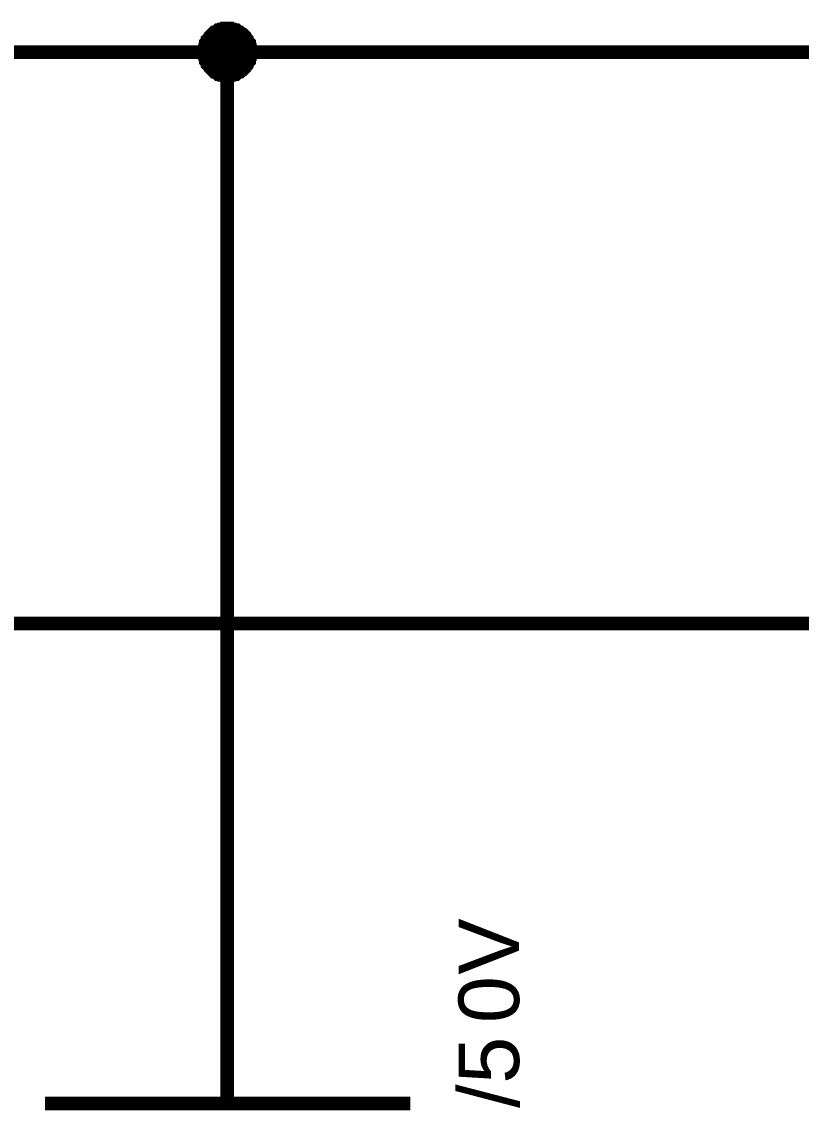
# Model space of a CAD drawing. Header units: millimetres. Extents: x -2024 to 917, y -725 to 13.
# Drawn here: x 642.49 to 659.55, y -456.94 to -433.13 of the extents above; entities that cross this region are included whole.
import ezdxf

# ---------------------------------------------------------------- set-up
doc = ezdxf.new("R2010")
doc.units = ezdxf.units.MM
doc.layers.add('Sheet', color=255, linetype='Continuous')
doc.styles.get("Standard").update_dxf_attribs({"font": 'arial.ttf'})

msp = doc.modelspace()

# ---------------------------------------------------------------- linework, layer by layer
at = {"layer": 'Sheet'}
for points, const_width in [([(646.492, -433.791), (646.492, -433.758), (646.492, -433.742), (646.492, -433.709), (646.509, -433.692), (646.509, -433.659), (646.509, -433.642), (646.525, -433.609), (646.525, -433.593), (646.542, -433.576), (646.558, -433.543), (646.558, -433.526), (646.575, -433.51), (646.591, -433.493), (646.608, -433.46), (646.624, -433.444), (646.641, -433.427), (646.658, -433.41), (646.674, -433.394), (646.691, -433.377), (646.707, -433.361), (646.724, -433.361), (646.757, -433.344), (646.773, -433.328), (646.79, -433.311), (646.823, -433.311), (646.84, -433.295), (646.856, -433.295), (646.889, -433.295), (646.906, -433.278), (646.939, -433.278), (646.956, -433.278), (646.989, -433.278)], 0.3), ([(646.492, -433.791), (646.492, -433.758), (646.492, -433.742), (646.492, -433.709), (646.509, -433.692), (646.509, -433.659), (646.509, -433.642), (646.525, -433.609), (646.525, -433.593), (646.542, -433.576), (646.558, -433.543), (646.558, -433.526), (646.575, -433.51), (646.591, -433.493), (646.608, -433.46), (646.624, -433.444), (646.641, -433.427), (646.658, -433.41), (646.674, -433.394), (646.691, -433.377), (646.707, -433.361), (646.724, -433.361), (646.757, -433.344), (646.773, -433.328), (646.79, -433.311), (646.823, -433.311), (646.84, -433.295), (646.856, -433.295), (646.889, -433.295), (646.906, -433.278), (646.939, -433.278), (646.956, -433.278), (646.989, -433.278)], 0.3), ([(646.492, -433.791), (646.492, -433.758), (646.492, -433.742), (646.492, -433.709), (646.509, -433.692), (646.509, -433.659), (646.509, -433.642), (646.525, -433.609), (646.525, -433.593), (646.542, -433.576), (646.558, -433.543), (646.558, -433.526), (646.575, -433.51), (646.591, -433.493), (646.608, -433.46), (646.624, -433.444), (646.641, -433.427), (646.658, -433.41), (646.674, -433.394), (646.691, -433.377), (646.707, -433.361), (646.724, -433.361), (646.757, -433.344), (646.773, -433.328), (646.79, -433.311), (646.823, -433.311), (646.84, -433.295), (646.856, -433.295), (646.889, -433.295), (646.906, -433.278), (646.939, -433.278), (646.956, -433.278), (646.989, -433.278)], 0.3), ([(646.492, -433.791), (646.492, -433.758), (646.492, -433.742), (646.492, -433.709), (646.509, -433.692), (646.509, -433.659), (646.509, -433.642), (646.525, -433.609), (646.525, -433.593), (646.542, -433.576), (646.558, -433.543), (646.558, -433.526), (646.575, -433.51), (646.591, -433.493), (646.608, -433.46), (646.624, -433.444), (646.641, -433.427), (646.658, -433.41), (646.674, -433.394), (646.691, -433.377), (646.707, -433.361), (646.724, -433.361), (646.757, -433.344), (646.773, -433.328), (646.79, -433.311), (646.823, -433.311), (646.84, -433.295), (646.856, -433.295), (646.889, -433.295), (646.906, -433.278), (646.939, -433.278), (646.956, -433.278), (646.989, -433.278)], 0.3), ([(646.989, -433.278), (646.989, -433.278)], 0.3), ([(646.989, -433.278), (647.022, -433.278), (647.038, -433.278), (647.071, -433.278), (647.088, -433.295), (647.121, -433.295), (647.138, -433.295), (647.171, -433.311), (647.187, -433.311), (647.204, -433.328), (647.237, -433.344), (647.253, -433.361), (647.27, -433.361), (647.287, -433.377), (647.32, -433.394), (647.336, -433.41), (647.353, -433.427), (647.369, -433.444), (647.386, -433.46), (647.402, -433.493), (647.419, -433.51), (647.419, -433.526), (647.435, -433.543), (647.452, -433.576), (647.469, -433.593), (647.469, -433.609), (647.485, -433.642), (647.485, -433.659), (647.485, -433.692), (647.502, -433.709), (647.502, -433.742), (647.502, -433.758), (647.502, -433.791)], 0.3), ([(646.989, -433.278), (646.989, -433.278)], 0.3), ([(646.989, -433.278), (647.022, -433.278), (647.038, -433.278), (647.071, -433.278), (647.088, -433.295), (647.121, -433.295), (647.138, -433.295), (647.171, -433.311), (647.187, -433.311), (647.204, -433.328), (647.237, -433.344), (647.253, -433.361), (647.27, -433.361), (647.287, -433.377), (647.32, -433.394), (647.336, -433.41), (647.353, -433.427), (647.369, -433.444), (647.386, -433.46), (647.402, -433.493), (647.419, -433.51), (647.419, -433.526), (647.435, -433.543), (647.452, -433.576), (647.469, -433.593), (647.469, -433.609), (647.485, -433.642), (647.485, -433.659), (647.485, -433.692), (647.502, -433.709), (647.502, -433.742), (647.502, -433.758), (647.502, -433.791)], 0.3), ([(646.989, -433.278), (646.989, -433.278)], 0.3), ([(646.989, -433.278), (647.022, -433.278), (647.038, -433.278), (647.071, -433.278), (647.088, -433.295), (647.121, -433.295), (647.138, -433.295), (647.171, -433.311), (647.187, -433.311), (647.204, -433.328), (647.237, -433.344), (647.253, -433.361), (647.27, -433.361), (647.287, -433.377), (647.32, -433.394), (647.336, -433.41), (647.353, -433.427), (647.369, -433.444), (647.386, -433.46), (647.402, -433.493), (647.419, -433.51), (647.419, -433.526), (647.435, -433.543), (647.452, -433.576), (647.469, -433.593), (647.469, -433.609), (647.485, -433.642), (647.485, -433.659), (647.485, -433.692), (647.502, -433.709), (647.502, -433.742), (647.502, -433.758), (647.502, -433.791)], 0.3), ([(646.989, -433.278), (646.989, -433.278)], 0.3), ([(646.989, -433.278), (647.022, -433.278), (647.038, -433.278), (647.071, -433.278), (647.088, -433.295), (647.121, -433.295), (647.138, -433.295), (647.171, -433.311), (647.187, -433.311), (647.204, -433.328), (647.237, -433.344), (647.253, -433.361), (647.27, -433.361), (647.287, -433.377), (647.32, -433.394), (647.336, -433.41), (647.353, -433.427), (647.369, -433.444), (647.386, -433.46), (647.402, -433.493), (647.419, -433.51), (647.419, -433.526), (647.435, -433.543), (647.452, -433.576), (647.469, -433.593), (647.469, -433.609), (647.485, -433.642), (647.485, -433.659), (647.485, -433.692), (647.502, -433.709), (647.502, -433.742), (647.502, -433.758), (647.502, -433.791)], 0.3), ([(646.492, -433.791), (646.492, -433.758), (646.492, -433.742), (646.492, -433.709), (646.509, -433.692), (646.509, -433.659), (646.509, -433.642), (646.525, -433.609), (646.525, -433.593), (646.542, -433.576), (646.558, -433.543), (646.558, -433.526), (646.575, -433.51), (646.591, -433.493), (646.608, -433.46), (646.624, -433.444), (646.641, -433.427), (646.658, -433.41), (646.674, -433.394), (646.691, -433.377), (646.707, -433.361), (646.724, -433.361), (646.757, -433.344), (646.773, -433.328), (646.79, -433.311), (646.823, -433.311), (646.84, -433.295), (646.856, -433.295), (646.889, -433.295), (646.906, -433.278), (646.939, -433.278), (646.956, -433.278), (646.989, -433.278)], 0.0991), ([(646.492, -433.791), (646.492, -433.758), (646.492, -433.742), (646.492, -433.709), (646.509, -433.692), (646.509, -433.659), (646.509, -433.642), (646.525, -433.609), (646.525, -433.593), (646.542, -433.576), (646.558, -433.543), (646.558, -433.526), (646.575, -433.51), (646.591, -433.493), (646.608, -433.46), (646.624, -433.444), (646.641, -433.427), (646.658, -433.41), (646.674, -433.394), (646.691, -433.377), (646.707, -433.361), (646.724, -433.361), (646.757, -433.344), (646.773, -433.328), (646.79, -433.311), (646.823, -433.311), (646.84, -433.295), (646.856, -433.295), (646.889, -433.295), (646.906, -433.278), (646.939, -433.278), (646.956, -433.278), (646.989, -433.278)], 0.0991), ([(646.492, -433.791), (646.492, -433.758), (646.492, -433.742), (646.492, -433.709), (646.509, -433.692), (646.509, -433.659), (646.509, -433.642), (646.525, -433.609), (646.525, -433.593), (646.542, -433.576), (646.558, -433.543), (646.558, -433.526), (646.575, -433.51), (646.591, -433.493), (646.608, -433.46), (646.624, -433.444), (646.641, -433.427), (646.658, -433.41), (646.674, -433.394), (646.691, -433.377), (646.707, -433.361), (646.724, -433.361), (646.757, -433.344), (646.773, -433.328), (646.79, -433.311), (646.823, -433.311), (646.84, -433.295), (646.856, -433.295), (646.889, -433.295), (646.906, -433.278), (646.939, -433.278), (646.956, -433.278), (646.989, -433.278)], 0.0991), ([(646.492, -433.791), (646.492, -433.758), (646.492, -433.742), (646.492, -433.709), (646.509, -433.692), (646.509, -433.659), (646.509, -433.642), (646.525, -433.609), (646.525, -433.593), (646.542, -433.576), (646.558, -433.543), (646.558, -433.526), (646.575, -433.51), (646.591, -433.493), (646.608, -433.46), (646.624, -433.444), (646.641, -433.427), (646.658, -433.41), (646.674, -433.394), (646.691, -433.377), (646.707, -433.361), (646.724, -433.361), (646.757, -433.344), (646.773, -433.328), (646.79, -433.311), (646.823, -433.311), (646.84, -433.295), (646.856, -433.295), (646.889, -433.295), (646.906, -433.278), (646.939, -433.278), (646.956, -433.278), (646.989, -433.278)], 0.0991), ([(646.989, -433.278), (646.989, -433.278)], 0.0991), ([(646.989, -433.278), (647.022, -433.278), (647.038, -433.278), (647.071, -433.278), (647.088, -433.295), (647.121, -433.295), (647.138, -433.295), (647.171, -433.311), (647.187, -433.311), (647.204, -433.328), (647.237, -433.344), (647.253, -433.361), (647.27, -433.361), (647.287, -433.377), (647.32, -433.394), (647.336, -433.41), (647.353, -433.427), (647.369, -433.444), (647.386, -433.46), (647.402, -433.493), (647.419, -433.51), (647.419, -433.526), (647.435, -433.543), (647.452, -433.576), (647.469, -433.593), (647.469, -433.609), (647.485, -433.642), (647.485, -433.659), (647.485, -433.692), (647.502, -433.709), (647.502, -433.742), (647.502, -433.758), (647.502, -433.791)], 0.0991), ([(646.989, -433.278), (646.989, -433.278)], 0.0991), ([(646.989, -433.278), (647.022, -433.278), (647.038, -433.278), (647.071, -433.278), (647.088, -433.295), (647.121, -433.295), (647.138, -433.295), (647.171, -433.311), (647.187, -433.311), (647.204, -433.328), (647.237, -433.344), (647.253, -433.361), (647.27, -433.361), (647.287, -433.377), (647.32, -433.394), (647.336, -433.41), (647.353, -433.427), (647.369, -433.444), (647.386, -433.46), (647.402, -433.493), (647.419, -433.51), (647.419, -433.526), (647.435, -433.543), (647.452, -433.576), (647.469, -433.593), (647.469, -433.609), (647.485, -433.642), (647.485, -433.659), (647.485, -433.692), (647.502, -433.709), (647.502, -433.742), (647.502, -433.758), (647.502, -433.791)], 0.0991), ([(646.989, -433.278), (646.989, -433.278)], 0.0991), ([(646.989, -433.278), (647.022, -433.278), (647.038, -433.278), (647.071, -433.278), (647.088, -433.295), (647.121, -433.295), (647.138, -433.295), (647.171, -433.311), (647.187, -433.311), (647.204, -433.328), (647.237, -433.344), (647.253, -433.361), (647.27, -433.361), (647.287, -433.377), (647.32, -433.394), (647.336, -433.41), (647.353, -433.427), (647.369, -433.444), (647.386, -433.46), (647.402, -433.493), (647.419, -433.51), (647.419, -433.526), (647.435, -433.543), (647.452, -433.576), (647.469, -433.593), (647.469, -433.609), (647.485, -433.642), (647.485, -433.659), (647.485, -433.692), (647.502, -433.709), (647.502, -433.742), (647.502, -433.758), (647.502, -433.791)], 0.0991), ([(646.989, -433.278), (646.989, -433.278)], 0.0991), ([(646.989, -433.278), (647.022, -433.278), (647.038, -433.278), (647.071, -433.278), (647.088, -433.295), (647.121, -433.295), (647.138, -433.295), (647.171, -433.311), (647.187, -433.311), (647.204, -433.328), (647.237, -433.344), (647.253, -433.361), (647.27, -433.361), (647.287, -433.377), (647.32, -433.394), (647.336, -433.41), (647.353, -433.427), (647.369, -433.444), (647.386, -433.46), (647.402, -433.493), (647.419, -433.51), (647.419, -433.526), (647.435, -433.543), (647.452, -433.576), (647.469, -433.593), (647.469, -433.609), (647.485, -433.642), (647.485, -433.659), (647.485, -433.692), (647.502, -433.709), (647.502, -433.742), (647.502, -433.758), (647.502, -433.791)], 0.0991), ([(602.019, -433.791), (646.989, -433.791), (646.989, -453.794)], 0.3), ([(646.989, -434.305), (646.956, -434.305), (646.939, -434.305), (646.906, -434.305), (646.889, -434.288), (646.856, -434.288), (646.84, -434.288), (646.823, -434.272), (646.79, -434.272), (646.773, -434.255), (646.757, -434.238), (646.724, -434.222), (646.707, -434.222), (646.691, -434.205), (646.674, -434.189), (646.658, -434.172), (646.641, -434.156), (646.624, -434.139), (646.608, -434.123), (646.591, -434.089), (646.575, -434.073), (646.558, -434.056), (646.558, -434.04), (646.542, -434.007), (646.525, -433.99), (646.525, -433.973), (646.509, -433.94), (646.509, -433.924), (646.509, -433.891), (646.492, -433.874), (646.492, -433.841), (646.492, -433.824), (646.492, -433.791)], 0.3), ([(646.492, -433.791), (646.492, -433.791)], 0.3), ([(646.989, -434.305), (646.956, -434.305), (646.939, -434.305), (646.906, -434.305), (646.889, -434.288), (646.856, -434.288), (646.84, -434.288), (646.823, -434.272), (646.79, -434.272), (646.773, -434.255), (646.757, -434.238), (646.724, -434.222), (646.707, -434.222), (646.691, -434.205), (646.674, -434.189), (646.658, -434.172), (646.641, -434.156), (646.624, -434.139), (646.608, -434.123), (646.591, -434.089), (646.575, -434.073), (646.558, -434.056), (646.558, -434.04), (646.542, -434.007), (646.525, -433.99), (646.525, -433.973), (646.509, -433.94), (646.509, -433.924), (646.509, -433.891), (646.492, -433.874), (646.492, -433.841), (646.492, -433.824), (646.492, -433.791)], 0.3), ([(646.492, -433.791), (646.492, -433.791)], 0.3), ([(646.989, -434.305), (646.956, -434.305), (646.939, -434.305), (646.906, -434.305), (646.889, -434.288), (646.856, -434.288), (646.84, -434.288), (646.823, -434.272), (646.79, -434.272), (646.773, -434.255), (646.757, -434.238), (646.724, -434.222), (646.707, -434.222), (646.691, -434.205), (646.674, -434.189), (646.658, -434.172), (646.641, -434.156), (646.624, -434.139), (646.608, -434.123), (646.591, -434.089), (646.575, -434.073), (646.558, -434.056), (646.558, -434.04), (646.542, -434.007), (646.525, -433.99), (646.525, -433.973), (646.509, -433.94), (646.509, -433.924), (646.509, -433.891), (646.492, -433.874), (646.492, -433.841), (646.492, -433.824), (646.492, -433.791)], 0.3), ([(646.492, -433.791), (646.492, -433.791)], 0.3), ([(646.989, -434.305), (646.956, -434.305), (646.939, -434.305), (646.906, -434.305), (646.889, -434.288), (646.856, -434.288), (646.84, -434.288), (646.823, -434.272), (646.79, -434.272), (646.773, -434.255), (646.757, -434.238), (646.724, -434.222), (646.707, -434.222), (646.691, -434.205), (646.674, -434.189), (646.658, -434.172), (646.641, -434.156), (646.624, -434.139), (646.608, -434.123), (646.591, -434.089), (646.575, -434.073), (646.558, -434.056), (646.558, -434.04), (646.542, -434.007), (646.525, -433.99), (646.525, -433.973), (646.509, -433.94), (646.509, -433.924), (646.509, -433.891), (646.492, -433.874), (646.492, -433.841), (646.492, -433.824), (646.492, -433.791)], 0.3), ([(646.492, -433.791), (646.492, -433.791)], 0.3), ([(646.989, -434.305), (646.956, -434.305), (646.939, -434.305), (646.906, -434.305), (646.889, -434.288), (646.856, -434.288), (646.84, -434.288), (646.823, -434.272), (646.79, -434.272), (646.773, -434.255), (646.757, -434.238), (646.724, -434.222), (646.707, -434.222), (646.691, -434.205), (646.674, -434.189), (646.658, -434.172), (646.641, -434.156), (646.624, -434.139), (646.608, -434.123), (646.591, -434.089), (646.575, -434.073), (646.558, -434.056), (646.558, -434.04), (646.542, -434.007), (646.525, -433.99), (646.525, -433.973), (646.509, -433.94), (646.509, -433.924), (646.509, -433.891), (646.492, -433.874), (646.492, -433.841), (646.492, -433.824), (646.492, -433.791)], 0.0991), ([(646.492, -433.791), (646.492, -433.791)], 0.0991), ([(646.989, -434.305), (646.956, -434.305), (646.939, -434.305), (646.906, -434.305), (646.889, -434.288), (646.856, -434.288), (646.84, -434.288), (646.823, -434.272), (646.79, -434.272), (646.773, -434.255), (646.757, -434.238), (646.724, -434.222), (646.707, -434.222), (646.691, -434.205), (646.674, -434.189), (646.658, -434.172), (646.641, -434.156), (646.624, -434.139), (646.608, -434.123), (646.591, -434.089), (646.575, -434.073), (646.558, -434.056), (646.558, -434.04), (646.542, -434.007), (646.525, -433.99), (646.525, -433.973), (646.509, -433.94), (646.509, -433.924), (646.509, -433.891), (646.492, -433.874), (646.492, -433.841), (646.492, -433.824), (646.492, -433.791)], 0.0991), ([(646.492, -433.791), (646.492, -433.791)], 0.0991), ([(646.989, -434.305), (646.956, -434.305), (646.939, -434.305), (646.906, -434.305), (646.889, -434.288), (646.856, -434.288), (646.84, -434.288), (646.823, -434.272), (646.79, -434.272), (646.773, -434.255), (646.757, -434.238), (646.724, -434.222), (646.707, -434.222), (646.691, -434.205), (646.674, -434.189), (646.658, -434.172), (646.641, -434.156), (646.624, -434.139), (646.608, -434.123), (646.591, -434.089), (646.575, -434.073), (646.558, -434.056), (646.558, -434.04), (646.542, -434.007), (646.525, -433.99), (646.525, -433.973), (646.509, -433.94), (646.509, -433.924), (646.509, -433.891), (646.492, -433.874), (646.492, -433.841), (646.492, -433.824), (646.492, -433.791)], 0.0991), ([(646.492, -433.791), (646.492, -433.791)], 0.0991), ([(646.989, -434.305), (646.956, -434.305), (646.939, -434.305), (646.906, -434.305), (646.889, -434.288), (646.856, -434.288), (646.84, -434.288), (646.823, -434.272), (646.79, -434.272), (646.773, -434.255), (646.757, -434.238), (646.724, -434.222), (646.707, -434.222), (646.691, -434.205), (646.674, -434.189), (646.658, -434.172), (646.641, -434.156), (646.624, -434.139), (646.608, -434.123), (646.591, -434.089), (646.575, -434.073), (646.558, -434.056), (646.558, -434.04), (646.542, -434.007), (646.525, -433.99), (646.525, -433.973), (646.509, -433.94), (646.509, -433.924), (646.509, -433.891), (646.492, -433.874), (646.492, -433.841), (646.492, -433.824), (646.492, -433.791)], 0.0991), ([(646.492, -433.791), (646.492, -433.791)], 0.0991), ([(647.502, -433.791), (647.502, -433.824), (647.502, -433.841), (647.502, -433.874), (647.485, -433.891), (647.485, -433.924), (647.485, -433.94), (647.469, -433.973), (647.469, -433.99), (647.452, -434.007), (647.435, -434.04), (647.419, -434.056), (647.419, -434.073), (647.402, -434.089), (647.386, -434.123), (647.369, -434.139), (647.353, -434.156), (647.336, -434.172), (647.32, -434.189), (647.287, -434.205), (647.27, -434.222), (647.253, -434.222), (647.237, -434.238), (647.204, -434.255), (647.187, -434.272), (647.171, -434.272), (647.138, -434.288), (647.121, -434.288), (647.088, -434.288), (647.071, -434.305), (647.038, -434.305), (647.022, -434.305), (646.989, -434.305)], 0.3), ([(679.478, -433.791), (646.989, -433.791)], 0.3), ([(647.502, -433.791), (647.502, -433.824), (647.502, -433.841), (647.502, -433.874), (647.485, -433.891), (647.485, -433.924), (647.485, -433.94), (647.469, -433.973), (647.469, -433.99), (647.452, -434.007), (647.435, -434.04), (647.419, -434.056), (647.419, -434.073), (647.402, -434.089), (647.386, -434.123), (647.369, -434.139), (647.353, -434.156), (647.336, -434.172), (647.32, -434.189), (647.287, -434.205), (647.27, -434.222), (647.253, -434.222), (647.237, -434.238), (647.204, -434.255), (647.187, -434.272), (647.171, -434.272), (647.138, -434.288), (647.121, -434.288), (647.088, -434.288), (647.071, -434.305), (647.038, -434.305), (647.022, -434.305), (646.989, -434.305)], 0.3), ([(647.502, -433.791), (647.502, -433.824), (647.502, -433.841), (647.502, -433.874), (647.485, -433.891), (647.485, -433.924), (647.485, -433.94), (647.469, -433.973), (647.469, -433.99), (647.452, -434.007), (647.435, -434.04), (647.419, -434.056), (647.419, -434.073), (647.402, -434.089), (647.386, -434.123), (647.369, -434.139), (647.353, -434.156), (647.336, -434.172), (647.32, -434.189), (647.287, -434.205), (647.27, -434.222), (647.253, -434.222), (647.237, -434.238), (647.204, -434.255), (647.187, -434.272), (647.171, -434.272), (647.138, -434.288), (647.121, -434.288), (647.088, -434.288), (647.071, -434.305), (647.038, -434.305), (647.022, -434.305), (646.989, -434.305)], 0.3), ([(647.502, -433.791), (647.502, -433.824), (647.502, -433.841), (647.502, -433.874), (647.485, -433.891), (647.485, -433.924), (647.485, -433.94), (647.469, -433.973), (647.469, -433.99), (647.452, -434.007), (647.435, -434.04), (647.419, -434.056), (647.419, -434.073), (647.402, -434.089), (647.386, -434.123), (647.369, -434.139), (647.353, -434.156), (647.336, -434.172), (647.32, -434.189), (647.287, -434.205), (647.27, -434.222), (647.253, -434.222), (647.237, -434.238), (647.204, -434.255), (647.187, -434.272), (647.171, -434.272), (647.138, -434.288), (647.121, -434.288), (647.088, -434.288), (647.071, -434.305), (647.038, -434.305), (647.022, -434.305), (646.989, -434.305)], 0.3), ([(647.502, -433.791), (647.502, -433.824), (647.502, -433.841), (647.502, -433.874), (647.485, -433.891), (647.485, -433.924), (647.485, -433.94), (647.469, -433.973), (647.469, -433.99), (647.452, -434.007), (647.435, -434.04), (647.419, -434.056), (647.419, -434.073), (647.402, -434.089), (647.386, -434.123), (647.369, -434.139), (647.353, -434.156), (647.336, -434.172), (647.32, -434.189), (647.287, -434.205), (647.27, -434.222), (647.253, -434.222), (647.237, -434.238), (647.204, -434.255), (647.187, -434.272), (647.171, -434.272), (647.138, -434.288), (647.121, -434.288), (647.088, -434.288), (647.071, -434.305), (647.038, -434.305), (647.022, -434.305), (646.989, -434.305)], 0.0991), ([(647.502, -433.791), (647.502, -433.824), (647.502, -433.841), (647.502, -433.874), (647.485, -433.891), (647.485, -433.924), (647.485, -433.94), (647.469, -433.973), (647.469, -433.99), (647.452, -434.007), (647.435, -434.04), (647.419, -434.056), (647.419, -434.073), (647.402, -434.089), (647.386, -434.123), (647.369, -434.139), (647.353, -434.156), (647.336, -434.172), (647.32, -434.189), (647.287, -434.205), (647.27, -434.222), (647.253, -434.222), (647.237, -434.238), (647.204, -434.255), (647.187, -434.272), (647.171, -434.272), (647.138, -434.288), (647.121, -434.288), (647.088, -434.288), (647.071, -434.305), (647.038, -434.305), (647.022, -434.305), (646.989, -434.305)], 0.0991), ([(647.502, -433.791), (647.502, -433.824), (647.502, -433.841), (647.502, -433.874), (647.485, -433.891), (647.485, -433.924), (647.485, -433.94), (647.469, -433.973), (647.469, -433.99), (647.452, -434.007), (647.435, -434.04), (647.419, -434.056), (647.419, -434.073), (647.402, -434.089), (647.386, -434.123), (647.369, -434.139), (647.353, -434.156), (647.336, -434.172), (647.32, -434.189), (647.287, -434.205), (647.27, -434.222), (647.253, -434.222), (647.237, -434.238), (647.204, -434.255), (647.187, -434.272), (647.171, -434.272), (647.138, -434.288), (647.121, -434.288), (647.088, -434.288), (647.071, -434.305), (647.038, -434.305), (647.022, -434.305), (646.989, -434.305)], 0.0991), ([(647.502, -433.791), (647.502, -433.824), (647.502, -433.841), (647.502, -433.874), (647.485, -433.891), (647.485, -433.924), (647.485, -433.94), (647.469, -433.973), (647.469, -433.99), (647.452, -434.007), (647.435, -434.04), (647.419, -434.056), (647.419, -434.073), (647.402, -434.089), (647.386, -434.123), (647.369, -434.139), (647.353, -434.156), (647.336, -434.172), (647.32, -434.189), (647.287, -434.205), (647.27, -434.222), (647.253, -434.222), (647.237, -434.238), (647.204, -434.255), (647.187, -434.272), (647.171, -434.272), (647.138, -434.288), (647.121, -434.288), (647.088, -434.288), (647.071, -434.305), (647.038, -434.305), (647.022, -434.305), (646.989, -434.305)], 0.0991), ([(647.502, -433.791), (647.502, -433.791), (647.502, -433.791), (647.502, -433.791), (647.502, -433.791), (647.502, -433.791), (647.502, -433.791), (647.502, -433.791), (647.502, -433.791), (647.502, -433.791), (647.502, -433.791), (647.502, -433.791), (647.502, -433.791), (647.502, -433.791), (647.502, -433.791), (647.502, -433.791), (647.502, -433.791), (647.502, -433.791), (647.502, -433.791), (647.502, -433.791), (647.502, -433.791), (647.502, -433.791), (647.502, -433.791), (647.502, -433.791), (647.502, -433.791), (647.502, -433.791), (647.502, -433.791), (647.502, -433.791), (647.502, -433.791), (647.502, -433.791), (647.502, -433.791), (647.502, -433.791), (647.502, -433.791)], 0.3), ([(647.502, -433.791), (647.502, -433.791)], 0.3), ([(647.502, -433.791), (647.502, -433.791), (647.502, -433.791), (647.502, -433.791), (647.502, -433.791), (647.502, -433.791), (647.502, -433.791), (647.502, -433.791), (647.502, -433.791), (647.502, -433.791), (647.502, -433.791), (647.502, -433.791), (647.502, -433.791), (647.502, -433.791), (647.502, -433.791), (647.502, -433.791), (647.502, -433.791), (647.502, -433.791), (647.502, -433.791), (647.502, -433.791), (647.502, -433.791), (647.502, -433.791), (647.502, -433.791), (647.502, -433.791), (647.502, -433.791), (647.502, -433.791), (647.502, -433.791), (647.502, -433.791), (647.502, -433.791), (647.502, -433.791), (647.502, -433.791), (647.502, -433.791), (647.502, -433.791)], 0.3), ([(647.502, -433.791), (647.502, -433.791)], 0.3), ([(647.502, -433.791), (647.502, -433.791), (647.502, -433.791), (647.502, -433.791), (647.502, -433.791), (647.502, -433.791), (647.502, -433.791), (647.502, -433.791), (647.502, -433.791), (647.502, -433.791), (647.502, -433.791), (647.502, -433.791), (647.502, -433.791), (647.502, -433.791), (647.502, -433.791), (647.502, -433.791), (647.502, -433.791), (647.502, -433.791), (647.502, -433.791), (647.502, -433.791), (647.502, -433.791), (647.502, -433.791), (647.502, -433.791), (647.502, -433.791), (647.502, -433.791), (647.502, -433.791), (647.502, -433.791), (647.502, -433.791), (647.502, -433.791), (647.502, -433.791), (647.502, -433.791), (647.502, -433.791), (647.502, -433.791)], 0.3), ([(647.502, -433.791), (647.502, -433.791)], 0.3), ([(647.502, -433.791), (647.502, -433.791), (647.502, -433.791), (647.502, -433.791), (647.502, -433.791), (647.502, -433.791), (647.502, -433.791), (647.502, -433.791), (647.502, -433.791), (647.502, -433.791), (647.502, -433.791), (647.502, -433.791), (647.502, -433.791), (647.502, -433.791), (647.502, -433.791), (647.502, -433.791), (647.502, -433.791), (647.502, -433.791), (647.502, -433.791), (647.502, -433.791), (647.502, -433.791), (647.502, -433.791), (647.502, -433.791), (647.502, -433.791), (647.502, -433.791), (647.502, -433.791), (647.502, -433.791), (647.502, -433.791), (647.502, -433.791), (647.502, -433.791), (647.502, -433.791), (647.502, -433.791), (647.502, -433.791)], 0.3), ([(647.502, -433.791), (647.502, -433.791)], 0.3), ([(647.502, -433.791), (647.502, -433.791), (647.502, -433.791), (647.502, -433.791), (647.502, -433.791), (647.502, -433.791), (647.502, -433.791), (647.502, -433.791), (647.502, -433.791), (647.502, -433.791), (647.502, -433.791), (647.502, -433.791), (647.502, -433.791), (647.502, -433.791), (647.502, -433.791), (647.502, -433.791), (647.502, -433.791), (647.502, -433.791), (647.502, -433.791), (647.502, -433.791), (647.502, -433.791), (647.502, -433.791), (647.502, -433.791), (647.502, -433.791), (647.502, -433.791), (647.502, -433.791), (647.502, -433.791), (647.502, -433.791), (647.502, -433.791), (647.502, -433.791), (647.502, -433.791), (647.502, -433.791), (647.502, -433.791)], 0.0991), ([(647.502, -433.791), (647.502, -433.791)], 0.0991), ([(647.502, -433.791), (647.502, -433.791), (647.502, -433.791), (647.502, -433.791), (647.502, -433.791), (647.502, -433.791), (647.502, -433.791), (647.502, -433.791), (647.502, -433.791), (647.502, -433.791), (647.502, -433.791), (647.502, -433.791), (647.502, -433.791), (647.502, -433.791), (647.502, -433.791), (647.502, -433.791), (647.502, -433.791), (647.502, -433.791), (647.502, -433.791), (647.502, -433.791), (647.502, -433.791), (647.502, -433.791), (647.502, -433.791), (647.502, -433.791), (647.502, -433.791), (647.502, -433.791), (647.502, -433.791), (647.502, -433.791), (647.502, -433.791), (647.502, -433.791), (647.502, -433.791), (647.502, -433.791), (647.502, -433.791)], 0.0991), ([(647.502, -433.791), (647.502, -433.791)], 0.0991), ([(647.502, -433.791), (647.502, -433.791), (647.502, -433.791), (647.502, -433.791), (647.502, -433.791), (647.502, -433.791), (647.502, -433.791), (647.502, -433.791), (647.502, -433.791), (647.502, -433.791), (647.502, -433.791), (647.502, -433.791), (647.502, -433.791), (647.502, -433.791), (647.502, -433.791), (647.502, -433.791), (647.502, -433.791), (647.502, -433.791), (647.502, -433.791), (647.502, -433.791), (647.502, -433.791), (647.502, -433.791), (647.502, -433.791), (647.502, -433.791), (647.502, -433.791), (647.502, -433.791), (647.502, -433.791), (647.502, -433.791), (647.502, -433.791), (647.502, -433.791), (647.502, -433.791), (647.502, -433.791), (647.502, -433.791)], 0.0991), ([(647.502, -433.791), (647.502, -433.791)], 0.0991), ([(647.502, -433.791), (647.502, -433.791), (647.502, -433.791), (647.502, -433.791), (647.502, -433.791), (647.502, -433.791), (647.502, -433.791), (647.502, -433.791), (647.502, -433.791), (647.502, -433.791), (647.502, -433.791), (647.502, -433.791), (647.502, -433.791), (647.502, -433.791), (647.502, -433.791), (647.502, -433.791), (647.502, -433.791), (647.502, -433.791), (647.502, -433.791), (647.502, -433.791), (647.502, -433.791), (647.502, -433.791), (647.502, -433.791), (647.502, -433.791), (647.502, -433.791), (647.502, -433.791), (647.502, -433.791), (647.502, -433.791), (647.502, -433.791), (647.502, -433.791), (647.502, -433.791), (647.502, -433.791), (647.502, -433.791)], 0.0991), ([(647.502, -433.791), (647.502, -433.791)], 0.0991), ([(679.478, -446.293), (666.982, -446.293), (602.019, -446.293)], 0.3), ([(646.989, -456.792), (646.989, -453.794)], 0.3), ([(643, -456.792), (650.994, -456.792)], 0.3)]:
    msp.add_lwpolyline(points, dxfattribs=dict(at, const_width=const_width))
at = {"layer": 'Sheet', "const_width": 0.508}
msp.add_lwpolyline([(646.689, -433.786, 1), (647.197, -433.786, 1)], format="xyb", close=True, dxfattribs=at)

# ---------------------------------------------------------------- texts
at = {"layer": 'Sheet'}
for s, p in [('V', (653.377, -453.977)), ('0', (653.377, -455.036)), ('5', (653.377, -456.361)), ('/', (653.377, -456.891))]:
    msp.add_text(s, height=1.325, rotation=90, dxfattribs=at).set_placement(p)

doc.saveas('drawing.dxf')
